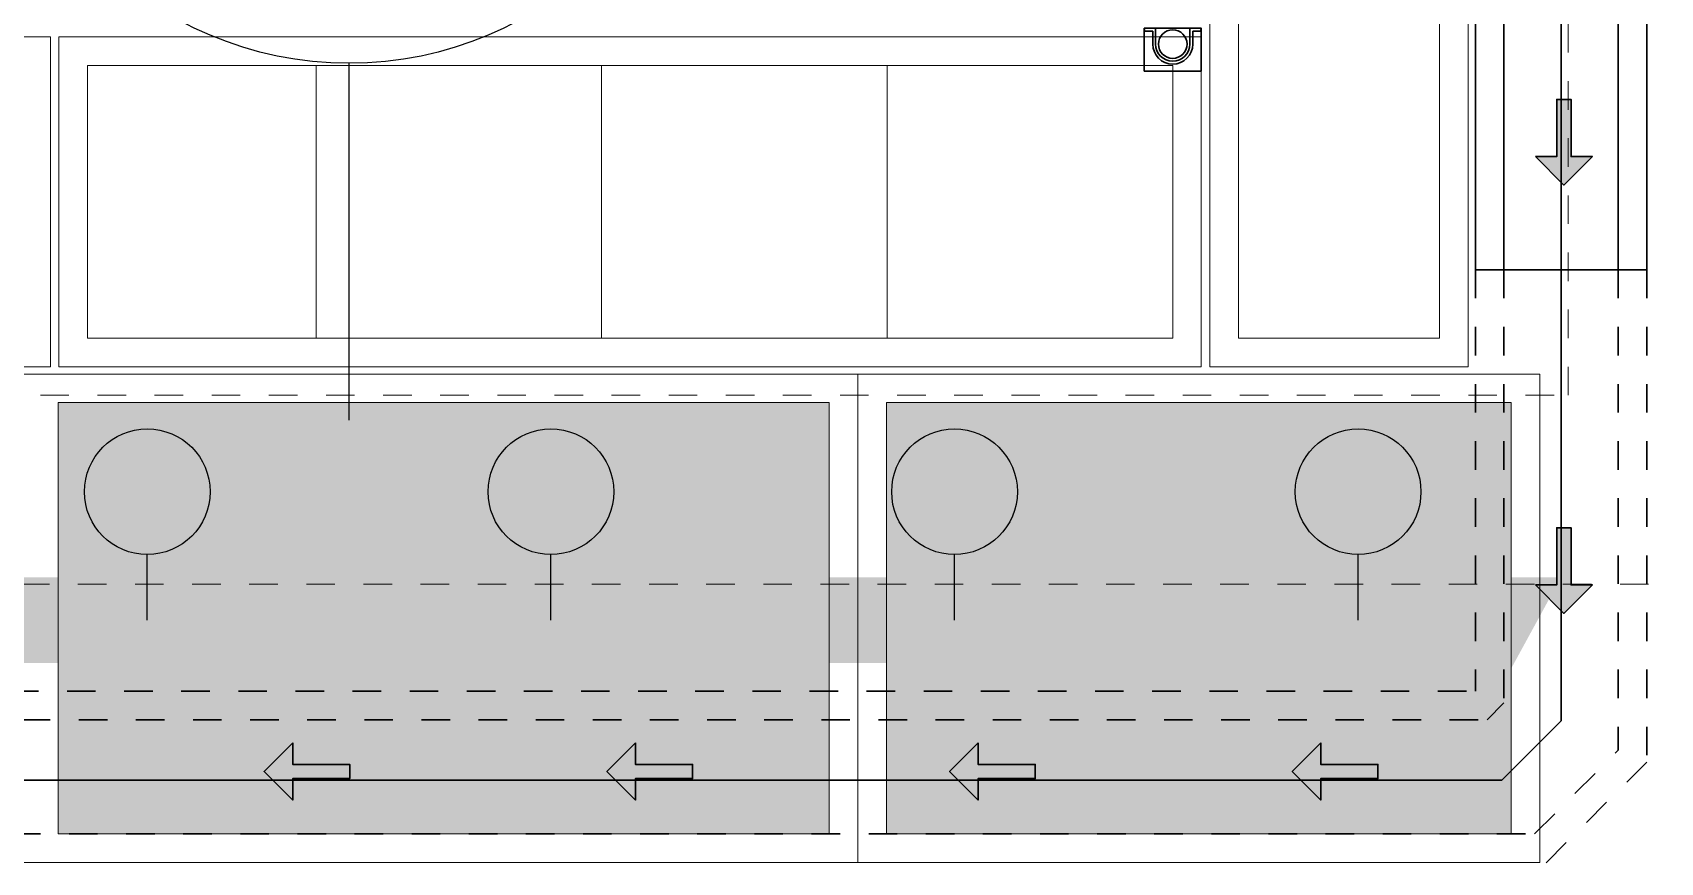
# Model space of a CAD drawing. Header units: metres. Extents: x 349703 to 349913, y 9282546 to 9282694.
# Drawn here: x 349776.95 to 349782.65, y 9282641.14 to 9282644.05 of the extents above; entities that cross this region are included whole.
import ezdxf

# ---------------------------------------------------------------- set-up
doc = ezdxf.new("R2010")
doc.units = ezdxf.units.M
doc.header["$LTSCALE"] = 0.25
doc.linetypes.add('01 nivel$0$HIDDEN2', pattern=[0.1875, 0.125, -0.0625])
doc.linetypes.add('B. SUM 2$0$HIDDEN', pattern=[0.375, 0.25, -0.125])
for name, color, linetype, lineweight in [('.', 7, 'Continuous', 0), ('0_ CUNETAS', 160, 'Continuous', 5), ('AREA-VERDE', 3, 'CONTINUOUS', 9), ('ARQ-FONDO', 253, 'CONTINUOUS', 9), ('CUNETAS-RED', 5, 'CONTINUOUS', 18), ('LLORAD-SIMB', 1, 'CONTINUOUS', 25), ('LLORAD-TEXTO', 1, 'CONTINUOUS', 25), ('LLORAD-TRAMO', 1, 'CONTINUOUS', 70)]:
    doc.layers.add(name, color=color, linetype=linetype, lineweight=lineweight)

# ---------------------------------------------------------------- blocks, each defined once
blk = doc.blocks.new('VERDAD88')
at = {"layer": 'ARQ-FONDO'}
for points in [[(350744.8128, 9282644.2911), (350743.9086, 9282644.2911), (350743.9086, 9282639.8861), (350744.8128, 9282639.8861), (350744.8128, 9282644.2911)], [(350744.8428, 9282641.0411), (350748.8428, 9282641.0411), (350748.8428, 9282639.8861), (350744.8428, 9282639.8861), (350744.8428, 9282641.0411)], [(350748.8728, 9282641.0411), (350752.8728, 9282641.0411), (350752.8728, 9282639.8861), (350748.8728, 9282639.8861), (350748.8728, 9282641.0411)]]:
    blk.add_lwpolyline(points, dxfattribs=at)
at = {"layer": 'ARQ-FONDO', "flags": 128}
for points in [[(350744.7128, 9282644.1911), (350744.0086, 9282644.1911), (350744.0086, 9282639.9861), (350744.7128, 9282639.9861)], [(350744.9428, 9282640.9411), (350748.7428, 9282640.9411), (350748.7428, 9282639.9861), (350744.9428, 9282639.9861)]]:
    blk.add_lwpolyline(points, close=True, dxfattribs=at)
for points in [[(350745.9428, 9282639.9861), (350745.9428, 9282640.9411)], [(350746.9428, 9282639.9861), (350746.9428, 9282640.9411)], [(350747.9428, 9282639.9861), (350747.9428, 9282640.9411)]]:
    blk.add_lwpolyline(points, dxfattribs=at)
blk = doc.blocks.new('87')
at = {"layer": 'AREA-VERDE', "lineweight": 0, "true_color": 0xc4e4b2, "transparency": 33554687}
h = blk.add_hatch(color=3, dxfattribs=at)
h.dxf.hatch_style = 1
h.paths.add_polyline_path([(349381.3407, 9282641.2423), (349381.3407, 9282642.7522), (349379.5274, 9282642.7522), (349379.5274, 9282641.2423)])
h.paths.add_polyline_path([(349384.2407, 9282641.2423), (349384.2407, 9282642.7522), (349381.5407, 9282642.7522), (349381.5407, 9282641.2423)])
h.paths.add_polyline_path([(349387.1407, 9282641.2423), (349387.1407, 9282642.7522), (349384.4407, 9282642.7522), (349384.4407, 9282641.2423)])
h.paths.add_polyline_path([(349390.0407, 9282641.2423), (349390.0407, 9282642.7522), (349387.3407, 9282642.7522), (349387.3407, 9282641.2423)])
h.paths.add_polyline_path([(349392.9407, 9282641.2423), (349392.9407, 9282642.7522), (349390.2407, 9282642.7522), (349390.2407, 9282641.2423)])
h.paths.add_polyline_path([(349395.8407, 9282641.2423), (349395.8407, 9282642.7522), (349393.1407, 9282642.7522), (349393.1407, 9282641.2423)])
h.paths.add_polyline_path([(349398.7407, 9282641.2423), (349398.7407, 9282642.7522), (349396.0407, 9282642.7522), (349396.0407, 9282641.2423)])
h.paths.add_polyline_path([(349401.6407, 9282642.7522), (349398.9407, 9282642.7522), (349398.9407, 9282641.2423), (349401.6407, 9282641.2423)])
h.paths.add_polyline_path([(349401.8407, 9282642.7522), (349401.8407, 9282641.2423), (349404.5407, 9282641.2423), (349404.5407, 9282642.7522)])
h.paths.add_polyline_path([(349404.7407, 9282642.7522), (349404.7407, 9282641.2423), (349406.9282, 9282641.2423), (349406.9282, 9282642.7522)])
at = {"layer": 'ARQ-FONDO'}
for points in [[(349407.0282, 9282642.8522), (349379.4274, 9282642.8522), (349379.4274, 9282647.2826), (349377.0924, 9282647.2826), (349377.0924, 9282641.1423), (349397.6902, 9282641.1423)], [(349407.0282, 9282642.8522), (349407.0282, 9282641.1423), (349397.6902, 9282641.1423)], [(349404.6407, 9282641.1423), (349404.6407, 9282642.8522)]]:
    blk.add_lwpolyline(points, dxfattribs=at)
for points in [[(349401.8407, 9282642.7522), (349404.5407, 9282642.7522), (349404.5407, 9282641.2423), (349401.8407, 9282641.2423)], [(349404.7407, 9282642.7522), (349406.9282, 9282642.7522), (349406.9282, 9282641.2423), (349404.7407, 9282641.2423)]]:
    blk.add_lwpolyline(points, close=True, dxfattribs=at)
blk = doc.blocks.new('*U2194')
at = {"layer": '.', "lineweight": 30}
h = blk.add_hatch(color=1, dxfattribs=at)
h.dxf.hatch_style = 1
h.paths.add_polyline_path([(-0.025, -0.05), (-0.1, -0.05), (0, -0.15), (0.1, -0.05), (0.025, -0.05), (0.025, 0.15), (-0.025, 0.15)])
at = {"layer": '0_ CUNETAS', "color": 1, "lineweight": 30}
blk.add_lwpolyline([(-0.1, -0.05), (-0.025, -0.05), (-0.025, 0.15), (0.025, 0.15), (0.025, -0.05), (0.1, -0.05), (0, -0.15)], close=True, dxfattribs=at)
blk = doc.blocks.new('*U2173')
at = {"layer": '0_ CUNETAS', "color": 0, "linetype": 'ByBlock', "lineweight": -2, "transparency": 16777216}
for p in [(0, 1.5), (0, 0)]:
    blk.add_blockref('*U2194', p, dxfattribs=at)
blk = doc.blocks.new('*U2182')
at = {"layer": '.', "lineweight": 30}
h = blk.add_hatch(color=1, dxfattribs=at)
h.dxf.hatch_style = 1
h.paths.add_polyline_path([(-0.025, -0.05), (-0.1, -0.05), (0, -0.15), (0.1, -0.05), (0.025, -0.05), (0.025, 0.15), (-0.025, 0.15)])
at = {"layer": '0_ CUNETAS', "color": 1, "lineweight": 30}
blk.add_lwpolyline([(-0.1, -0.05), (-0.025, -0.05), (-0.025, 0.15), (0.025, 0.15), (0.025, -0.05), (0.1, -0.05), (0, -0.15)], close=True, dxfattribs=at)
blk = doc.blocks.new('*U2180')
at = {"layer": '0_ CUNETAS', "color": 0, "linetype": 'ByBlock', "lineweight": -2, "transparency": 16777216}
for p in [(0, 7.2), (0, 6), (0, 4.8), (0, 3.6)]:
    blk.add_blockref('*U2182', p, dxfattribs=at)
blk = doc.blocks.new('montante')
at = {"layer": 'ARQ-FONDO', "lineweight": 30}
for p, q in [((0, 0.07), (0.0455, 0.07)), ((0, 0.06), (0.0555, 0.06)), ((0.0455, 0.07), (0.0455, 0.095)), ((0, -0.06), (0.0555, -0.06)), ((0, -0.07), (0.0455, -0.07)), ((0.0455, -0.07), (0.0455, -0.095))]:
    blk.add_line(p, q, dxfattribs=at)
blk.add_lwpolyline([(-0.0945, 0.1), (-0.0945, -0.1), (0.0555, -0.1), (0.0555, 0.1)], close=True, dxfattribs=at)
blk.add_circle((0, 0), 0.05, dxfattribs=at)
for centre, radius, start, end in [((0, 0), 0.07, 90, 270), ((0, 0), 0.06, 90, 270), ((0.0505, 0.095), 0.005, 0, 180), ((0.0505, -0.095), 0.005, 180, 0)]:
    blk.add_arc(centre, radius, start, end, dxfattribs=at)
blk = doc.blocks.new('drenaje')
at = {"layer": 'CUNETAS-RED', "lineweight": 30}
for p, q in [((63.8479, 0.2003), (63.8479, -32.3206)), ((64.4479, 0.2003), (64.4479, -32.3206)), ((63.8893, -33.8959), (63.9479, -33.8373))]:
    blk.add_line(p, q, dxfattribs=at)
at = {"layer": 'CUNETAS-RED', "linetype": '01 nivel$0$HIDDEN2', "lineweight": 30}
for p, q in [((63.8479, -32.3206), (63.8479, -33.7959)), ((63.8479, -32.3206), (63.9479, -32.3206)), ((63.9479, -32.3206), (63.9479, -33.8373)), ((64.3479, -32.3206), (64.3479, -34.003)), ((64.3479, -32.3206), (64.4479, -32.3206)), ((64.4479, -32.3206), (64.4479, -34.0444)), ((55.7164, -33.7959), (63.8479, -33.7959)), ((55.7578, -33.8959), (63.8893, -33.8959)), ((64.055, -34.2959), (64.3479, -34.003)), ((64.0954, -34.3969), (64.4479, -34.0444)), ((55.9235, -34.2959), (64.055, -34.2959))]:
    blk.add_line(p, q, dxfattribs=at)
at = {"layer": 'CUNETAS-RED', "lineweight": 30, "flags": 128}
blk.add_lwpolyline([(64.3479, -32.3206), (64.3479, 0.1003), (63.9479, 0.1003), (63.9479, -32.3206), (64.3479, -32.3206)], dxfattribs=at)
at = {"layer": 'CUNETAS-RED', "lineweight": 0}
blk.add_blockref('*U2173', (64.158, -33.3741), dxfattribs=at)
at = {"layer": 'CUNETAS-RED', "lineweight": 30, "rotation": 90}
blk.add_blockref('montante', (62.7883, -31.5306), dxfattribs=at)
at = {"layer": 'CUNETAS-RED', "lineweight": 0, "rotation": 270}
blk.add_blockref('*U2180', (56.1567, -34.0773), dxfattribs=at)

msp = doc.modelspace()

# ---------------------------------------------------------------- linework, layer by layer
at = {"layer": 'ARQ-FONDO', "lineweight": 30}
for points in [[(349782.3038, 9282675.7381), (349782.3038, 9282643.2172)], [(349782.3038, 9282643.2172), (349782.3038, 9282641.6375), (349782.0969, 9282641.4307), (349774.0096, 9282641.4307), (349773.8116, 9282641.2327), (349773.8207, 9282585.0699)]]:
    msp.add_lwpolyline(points, dxfattribs=at)
at = {"layer": 'ARQ-FONDO', "linetype": 'B. SUM 2$0$HIDDEN'}
msp.add_lwpolyline([(349782.3292, 9282656.6276), (349755.1792, 9282656.6276), (349755.1792, 9282642.7776), (349782.3292, 9282642.7776)], close=True, dxfattribs=at)
at = {"layer": 'ARQ-FONDO', "lineweight": 30, "flags": 128}
msp.add_lwpolyline([(349782.1038, 9282643.2172), (349782.5038, 9282643.2172)], dxfattribs=at)
at = {"layer": 'ARQ-FONDO', "linetype": 'B. SUM 2$0$HIDDEN', "flags": 128}
msp.add_lwpolyline([(349774.1606, 9282605.4669), (349774.1606, 9282642.1169), (349797.5106, 9282642.1169), (349797.5106, 9282605.4669)], close=True, dxfattribs=at)
at = {"layer": 'LLORAD-SIMB'}
for p, q in [((349777.3533, 9282641.99), (349777.3533, 9282642.22)), ((349778.7667, 9282641.99), (349778.7667, 9282642.22)), ((349780.18, 9282641.99), (349780.18, 9282642.22)), ((349781.5933, 9282641.99), (349781.5933, 9282642.22))]:
    msp.add_line(p, q, dxfattribs=at)
for centre in [(349777.3533, 9282642.44), (349778.7667, 9282642.44), (349780.18, 9282642.44), (349781.5933, 9282642.44)]:
    msp.add_circle(centre, 0.22, dxfattribs=at)
at = {"layer": 'LLORAD-TEXTO'}
msp.add_line((349778.06, 9282642.69), (349778.06, 9282643.94), dxfattribs=at)
msp.add_circle((349778.06, 9282645.19), 1.25, dxfattribs=at)
at = {"layer": 'LLORAD-TRAMO', "const_width": 0.3}
msp.add_lwpolyline([(349781.75, 9282641.44), (349782.0506, 9282641.99), (349781.8012, 9282641.99), (349781.5518, 9282641.99), (349781.3024, 9282641.99), (349781.0529, 9282641.99), (349780.8035, 9282641.99), (349780.5541, 9282641.99), (349780.3047, 9282641.99), (349780.0553, 9282641.99), (349779.8059, 9282641.99), (349779.5565, 9282641.99), (349779.3071, 9282641.99), (349779.0576, 9282641.99), (349778.8082, 9282641.99), (349778.5588, 9282641.99), (349778.3094, 9282641.99), (349778.06, 9282641.99), (349777.8106, 9282641.99), (349777.5612, 9282641.99), (349777.3118, 9282641.99), (349777.0624, 9282641.99), (349776.8129, 9282641.99), (349776.5635, 9282641.99)], dxfattribs=at)

# ---------------------------------------------------------------- block references
at = {"layer": 'ARQ-FONDO', "xscale": -1}
msp.add_blockref('VERDAD88', (700525.887, 2.9916), dxfattribs=at)
at = {"layer": 'ARQ-FONDO'}
msp.add_blockref('87', (375.2009, 0), dxfattribs=at)
at = {"layer": 'CUNETAS-RED', "lineweight": 30}
msp.add_blockref('drenaje', (349718.1559, 9282675.5378), dxfattribs=at)

doc.saveas('drawing.dxf')
